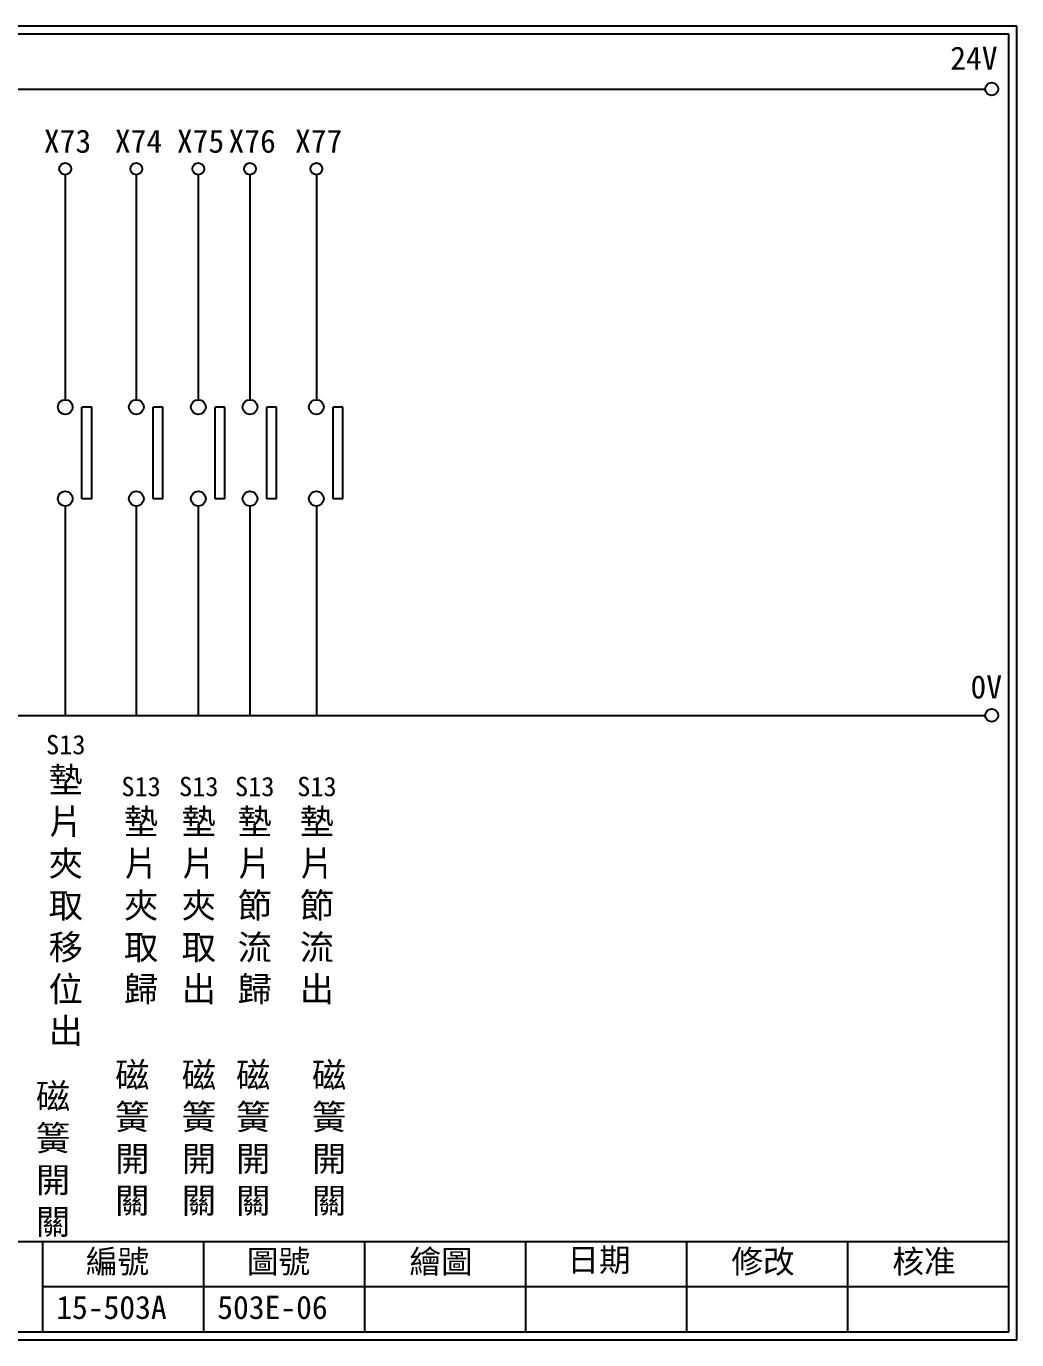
# Model space of a CAD drawing. Extents: x 325 to 612, y 3 to 207.
# Drawn here: x 458.5 to 612.3, y 3 to 207 of the extents above; entities that cross this region are included whole.
import ezdxf

# ---------------------------------------------------------------- set-up
doc = ezdxf.new("R2010")
doc.units = 0
doc.layers.get('0').update_dxf_attribs({"linetype": 'CONTINUOUS'})
doc.layers.add('圖框層', color=7, linetype='CONTINUOUS')
doc.layers.add('標尺寸層', color=3, linetype='CONTINUOUS')
doc.styles.add('CNS', font='romanc.shx', dxfattribs={"bigfont": 'chineset.shx'})
doc.styles.add('STSL', font='kaiu.ttf')

msp = doc.modelspace()

# ---------------------------------------------------------------- linework, layer by layer
for p, q in [((468.68, 147.83), (467.17, 147.83)), ((479.71, 147.83), (478.21, 147.83)), ((489.33, 147.83), (487.83, 147.83)), ((497.35, 147.83), (495.85, 147.83)), ((507.67, 147.83), (506.17, 147.83)), ((468.68, 133.6), (467.17, 133.6)), ((479.71, 133.6), (478.21, 133.6)), ((489.33, 133.6), (487.83, 133.6)), ((497.35, 133.6), (495.85, 133.6)), ((507.67, 133.6), (506.17, 133.6))]:
    msp.add_line(p, q)
for centre in [(608.44, 197.22), (608.44, 99.96)]:
    msp.add_circle(centre, 1)
at = {"layer": '圖框層', "color": 7}
for p, q in [((612.32, 206.97), (325.32, 206.97)), ((612.32, 3), (612.32, 206.97)), ((611.07, 205.72), (326.57, 205.72)), ((611.07, 4.25), (611.07, 205.72)), ((326.57, 18.25), (611.07, 18.25)), ((461.07, 4.25), (461.07, 18.25)), ((486.07, 4.25), (486.07, 18.25)), ((511.07, 4.25), (511.07, 18.25)), ((536.07, 4.25), (536.07, 18.25)), ((561.07, 4.25), (561.07, 18.25)), ((586.07, 4.25), (586.07, 18.25)), ((461.07, 11.25), (611.07, 11.25)), ((326.57, 4.25), (611.07, 4.25)), ((325.32, 3), (612.32, 3))]:
    msp.add_line(p, q, dxfattribs=at)
at = {"layer": '標尺寸層', "color": 7}
for p, q in [((329.84, 197.22), (607.44, 197.22)), ((464.57, 183.91), (464.57, 148.99)), ((475.6, 183.91), (475.6, 148.99)), ((485.23, 183.91), (485.23, 148.99)), ((493.25, 183.91), (493.25, 148.99)), ((503.57, 183.91), (503.57, 148.99)), ((467.17, 133.6), (467.17, 147.83)), ((468.68, 133.6), (468.68, 147.83)), ((478.21, 133.6), (478.21, 147.83)), ((479.71, 133.6), (479.71, 147.83)), ((487.83, 133.6), (487.83, 147.83)), ((489.33, 133.6), (489.33, 147.83)), ((495.85, 133.6), (495.85, 147.83)), ((497.35, 133.6), (497.35, 147.83)), ((506.17, 133.6), (506.17, 147.83)), ((507.67, 133.6), (507.67, 147.83)), ((464.57, 132.46), (464.57, 99.96)), ((464.57, 132.45), (464.57, 99.96)), ((475.6, 132.46), (475.6, 99.96)), ((475.6, 132.45), (475.6, 99.96)), ((485.23, 132.46), (485.23, 99.96)), ((485.23, 132.45), (485.23, 99.96)), ((493.25, 132.46), (493.25, 99.96)), ((493.25, 132.45), (493.25, 99.96)), ((503.57, 132.46), (503.57, 99.96)), ((503.57, 132.45), (503.57, 99.96)), ((330.05, 99.96), (607.44, 99.96))]:
    msp.add_line(p, q, dxfattribs=at)
for centre, radius in [((464.57, 184.83), 0.92), ((475.6, 184.83), 0.92), ((485.23, 184.83), 0.92), ((493.25, 184.83), 0.92), ((503.57, 184.83), 0.92), ((464.57, 147.83), 1.15), ((475.6, 147.83), 1.15), ((485.23, 147.83), 1.15), ((493.25, 147.83), 1.15), ((503.57, 147.83), 1.15), ((464.57, 133.6), 1.15), ((475.6, 133.6), 1.15), ((485.23, 133.6), 1.15), ((493.25, 133.6), 1.15), ((503.57, 133.6), 1.15)]:
    msp.add_circle(centre, radius, dxfattribs=at)

# ---------------------------------------------------------------- texts
at = {"layer": '圖框層', "color": 4, "style": 'STSL'}
for s, p in [('24V', (602, 200.22)), ('X73', (461.25, 187.33)), ('X74', (472.28, 187.33)), ('X75', (481.91, 187.33)), ('X76', (489.93, 187.33)), ('X77', (500.25, 187.33)), ('0V', (605.14, 102.58)), ('編號', (467.78, 13.34)), ('圖號', (492.78, 13.34)), ('繪圖', (518.01, 13.34)), ('日期', (542.54, 13.59)), ('修改', (568.01, 13.34)), ('核准', (593.01, 13.34)), ('15-503A', (463.18, 6.22)), ('503E-06', (488.18, 6.22))]:
    msp.add_text(s, height=3.6, dxfattribs=at).set_placement(p)
at = {"layer": '標尺寸層', "color": 7, "char_height": 3.9, "width": 4.9608, "attachment_point": 5, "style": 'CNS'}
for s, insert in [('{\\fDFKai-SB|b0|i0|c136|p65;\\H0.76923x;S13\\H1.3x;墊片夾取移位出}', (464.65, 72.75)), ('{\\fDFKai-SB|b0|i0|c136|p65;\\H0.76923x;S13\\H1.3x;墊片夾取歸}', (476.35, 72.75)), ('{\\fDFKai-SB|b0|i0|c136|p65;\\H0.76923x;S13\\H1.3x;墊片夾取出}', (485.31, 72.75)), ('{\\fDFKai-SB|b0|i0|c136|p65;\\H0.76923x;S13\\H1.3x;墊片節流歸}', (494, 72.75)), ('{\\fDFKai-SB|b0|i0|c136|p65;\\H0.76923x;S13\\H1.3x;墊片節流出}', (503.65, 72.75)), ('{\\fDFKai-SB|b0|i0|c136|p65;磁簧開關}', (474.98, 34.15)), ('{\\fDFKai-SB|b0|i0|c136|p65;磁簧開關}', (485.33, 34.15)), ('{\\fDFKai-SB|b0|i0|c136|p65;磁簧開關}', (493.76, 34.14)), ('{\\fDFKai-SB|b0|i0|c136|p65;磁簧開關}', (505.55, 34.14)), ('{\\fDFKai-SB|b0|i0|c136|p65;磁簧開關}', (462.68, 30.85))]:
    msp.add_mtext(s, dxfattribs=dict(at, insert=insert))

doc.saveas('drawing.dxf')
